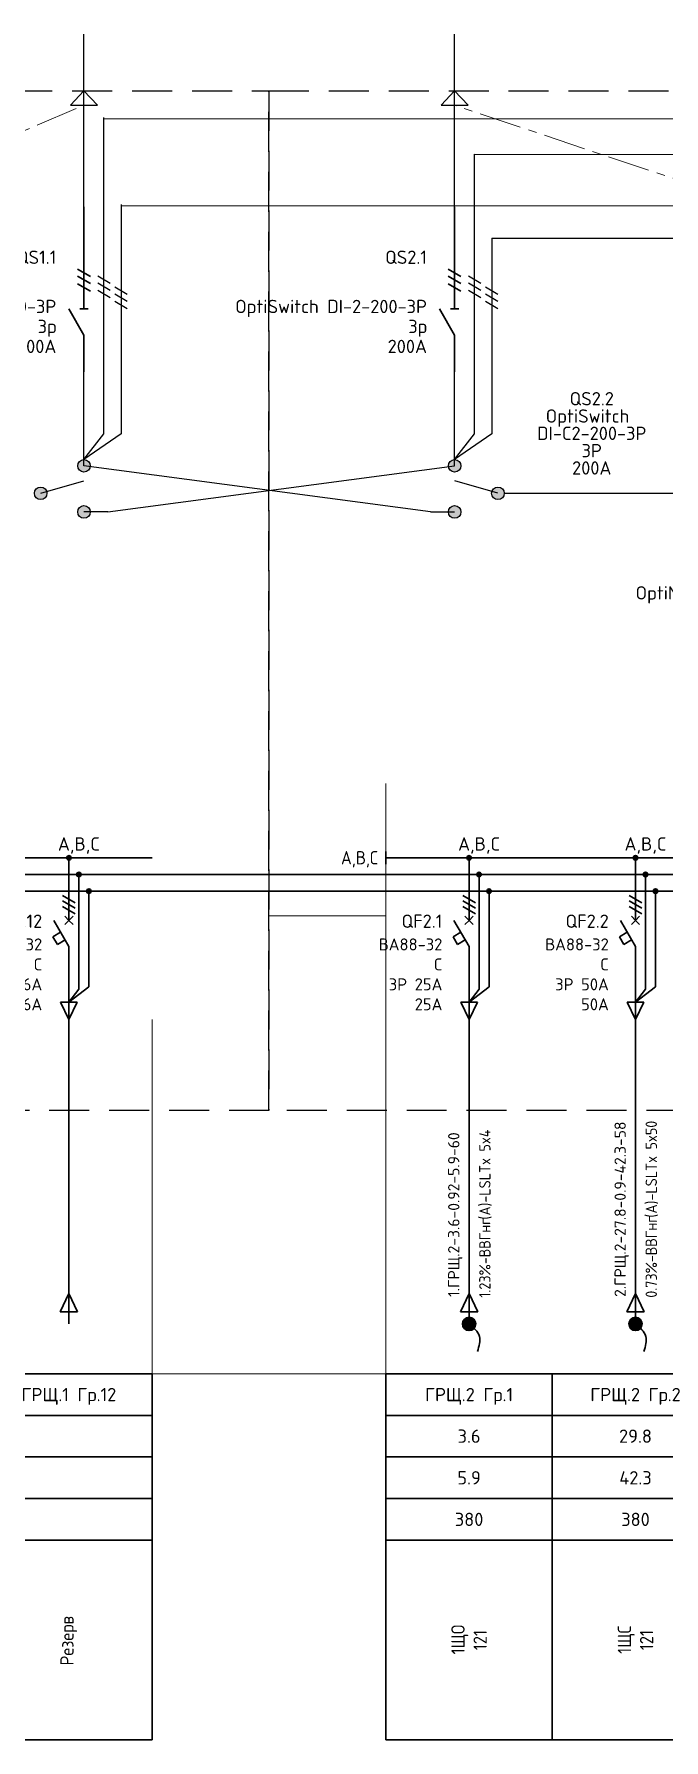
# Model space of a CAD drawing. Header units: millimetres. Extents: x -4379 to 694, y -18291 to 2656.
# Drawn here: x -2580.2 to -2485.6, y -1529.5 to -1273.2 of the extents above; entities that cross this region are included whole.
import ezdxf
from ezdxf.enums import TextEntityAlignment as Align

# ---------------------------------------------------------------- set-up
doc = ezdxf.new("R2010")
doc.units = ezdxf.units.MM
for name, pattern in [('ACAD_ISO016W100', [9, 6, -3]), ('ACAD_ISO03W100', [30, 12, -18]), ('CENTER', [50.8, 31.75, -6.35, 6.35, -6.35])]:
    doc.linetypes.add(name, pattern=pattern)
for name, color, linetype in [('DR', 7, 'Continuous'), ('TEXT', 7, 'Continuous'), ('Автомат защитный', 7, 'Continuous'), ('Принципиальная схема КТП -для ОДНОЛИНЕЙКИ', 7, 'Continuous'), ('ПРОВОДНИКИ', 7, 'Continuous'), ('Секция1', 7, 'Continuous'), ('Секция2', 7, 'Continuous'), ('Схема', 7, 'Continuous')]:
    doc.layers.add(name, color=color, linetype=linetype)
for name, color, linetype, lineweight in [('EL_TX', 7, 'Continuous', 25), ('ЭС АВ', 7, 'Continuous', 18), ('ЭС рамка', 7, 'Continuous', 18)]:
    doc.layers.add(name, color=color, linetype=linetype, lineweight=lineweight)
doc.styles.add('SLD_Style', font='isocpeur.ttf', dxfattribs={"width": 0.9})
doc.styles.get("Standard").update_dxf_attribs({"font": 'isocpeur.ttf'})

# ---------------------------------------------------------------- blocks, each defined once
blk = doc.blocks.new('Крест')
h = blk.add_hatch(color=256)
h.paths.add_polyline_path([(-26.89, 4.13, 1), (-28.78, 4.13, 1)])
h.paths.add_polyline_path([(-33.4, 0, 1), (-35.28, 0, 1)])
h.paths.add_polyline_path([(-26.89, -2.8, 1), (-28.78, -2.8, 1)])
h = blk.add_hatch(color=256)
h.paths.add_polyline_path([(28.78, 4.13, 1), (26.89, 4.13, 1)])
h.paths.add_polyline_path([(35.28, 0, 1), (33.4, 0, 1)])
h.paths.add_polyline_path([(28.78, -2.8, 1), (26.89, -2.8, 1)])
for p, q in [((24.24, -2.8), (-27.84, 4.13)), ((-24.24, -2.8), (27.84, 4.13)), ((-34.34, 0), (-27.85, 1.88)), ((34.34, 0), (27.89, 1.88, -0.04)), ((-24.24, -2.8), (-27.84, -2.8)), ((24.24, -2.8), (27.84, -2.8))]:
    blk.add_line(p, q)
for centre in [(-34.34, 0), (34.34, 0), (-27.84, -2.8), (27.84, -2.8)]:
    blk.add_circle(centre, 0.942)
at = {"layer": 'DR'}
for centre in [(-27.84, 4.13), (27.84, 4.13)]:
    blk.add_circle(centre, 0.942, dxfattribs=at)
blk = doc.blocks.new('*U49')
at = {"lineweight": 30}
blk.add_line((-1.49, 52.45), (-1.49, 47.65), dxfattribs=at)
at = {"layer": 'Автомат защитный', "lineweight": 30}
for p, q in [((-2.44, 43.1), (-0.53, 41.99)), ((-2.44, 42.05), (-0.53, 40.94)), ((-2.44, 40.92), (-0.53, 39.81)), ((-1.49, 33.21), (-3.76, 37.16))]:
    blk.add_line(p, q, dxfattribs=at)
at = {"layer": 'ЭС АВ', "color": 7, "linetype": 'Continuous', "lineweight": 30}
for p, q in [((-1.49, 47.65), (-1.49, 37.16)), ((-1.49, 37.79), (-1.49, 37.17)), ((-1.49, 33.21), (-1.49, 27.7))]:
    blk.add_line(p, q, dxfattribs=at)
blk.add_lwpolyline([(-2.12, 37.17), (-0.85, 37.17)], dxfattribs=at)
at = {"layer": 'Автомат защитный', "style": 'SLD_Style'}
for tag, p in [('NUMBER', (-5.64, 44.9)), ('SWITCHTYPE', (-5.64, 41.88)), ('SWITCHNOMINALCURRENT', (-5.64, 39.02)), ('SWITCHRELEASECURRENT', (-5.64, 36.02)), ('RCDTYPE', (-5.64, 33.02)), ('RCDSETPOINT', (-5.64, 30.02))]:
    blk.add_attdef(tag, text='', height=2, dxfattribs=at).set_placement(p, align=Align.MIDDLE_RIGHT)
blk = doc.blocks.new('*U50')
at = {"lineweight": 30}
blk.add_line((-1.49, 52.45), (-1.49, 47.65), dxfattribs=at)
at = {"layer": 'Автомат защитный', "lineweight": 30}
for p, q in [((-2.44, 42.77), (-0.53, 41.66)), ((-2.44, 41.87), (-0.53, 40.76)), ((-2.44, 40.92), (-0.53, 39.81)), ((-1.49, 33.21), (-3.76, 37.16)), ((-3.89, 34.7), (-2.73, 35.37)), ((-3.22, 33.55), (-3.89, 34.7)), ((-2.07, 34.21), (-3.22, 33.55))]:
    blk.add_line(p, q, dxfattribs=at)
at = {"layer": 'ЭС АВ', "color": 7, "linetype": 'Continuous', "lineweight": 30}
for p, q in [((-1.49, 47.65), (-1.49, 37.16)), ((-1.49, 37.79), (-1.49, 37.17)), ((-1.49, 33.21), (-1.49, 27.7))]:
    blk.add_line(p, q, dxfattribs=at)
at = {"layer": 'ЭС АВ', "color": 7, "lineweight": 30}
for q in [(-2.11, 37.78), (-2.11, 36.53), (-0.86, 37.78), (-0.86, 36.53)]:
    blk.add_line((-1.49, 37.16), q, dxfattribs=at)
at = {"layer": 'Автомат защитный', "style": 'SLD_Style'}
for tag, p in [('NUMBER', (-5.64, 44.9)), ('SWITCHTYPE', (-5.64, 41.88)), ('SWITCHRELEASE', (-5.64, 38.88)), ('SWITCHNOMINALCURRENT', (-5.64, 35.88)), ('SWITCHRELEASECURRENT', (-5.64, 32.88)), ('RCDTYPE', (-5.64, 29.88)), ('RCDSETPOINT', (-5.64, 26.88))]:
    blk.add_attdef(tag, text='', height=2, dxfattribs=at).set_placement(p, align=Align.MIDDLE_RIGHT)
blk = doc.blocks.new('шина2')
at = {"layer": 'ЭС рамка', "color": 7, "linetype": 'Continuous', "lineweight": 30}
blk.add_line((0, 0.96), (0, -0.96), dxfattribs=at)
at = {"layer": 'Схема', "style": 'SLD_Style', "width": 0.9}
blk.add_text('А,В,С', height=2, dxfattribs=at).set_placement((-3.96, 0.02), align=Align.MIDDLE_CENTER)
blk = doc.blocks.new('A$Cf3aff8ab')
at = {"layer": 'TEXT', "color": 5, "linetype": 'Continuous', "lineweight": 30}
blk.add_line((0, 2.5, -0.01), (35.11, 2.5, -0.01), dxfattribs=at)
at = {"layer": 'TEXT', "color": 94, "linetype": 'Continuous', "lineweight": 30}
blk.add_line((0, 0, -0.01), (35.11, 0, -0.01), dxfattribs=at)
at = {"color": 0}
blk.add_blockref('шина2', (35.11, 5), dxfattribs=at)
blk = doc.blocks.new('*U58')
h = blk.add_hatch(color=256)
h.dxf.hatch_style = 1
edge = h.paths.add_edge_path()
edge.add_ellipse((12.5, 132.5), major_axis=(0, 0.333), ratio=1, start_angle=0, end_angle=360)
h = blk.add_hatch(color=256)
h.dxf.hatch_style = 1
edge = h.paths.add_edge_path()
edge.add_ellipse((14, 130), major_axis=(0, 0.333), ratio=1, start_angle=0, end_angle=360)
h = blk.add_hatch(color=256)
h.dxf.hatch_style = 1
edge = h.paths.add_edge_path()
edge.add_ellipse((15.5, 127.5), major_axis=(0, 0.333), ratio=1, start_angle=0, end_angle=360)
at = {"lineweight": 30}
for p, q in [((14, 129.67), (14, 123.11)), ((15.5, 127.17), (15.5, 113.13)), ((14, 123.11), (14, 112.8)), ((0, 55), (25, 55)), ((0, 55), (0, 0)), ((25, 55), (25, 0)), ((0, 48.75), (25, 48.75)), ((0, 42.5), (25, 42.5)), ((0, 36.25), (25, 36.25))]:
    blk.add_line(p, q, dxfattribs=at)
at = {"layer": 'Автомат защитный', "lineweight": 30}
for p, q in [((12.5, 123.11), (12.5, 132.17)), ((11.54, 126.87), (13.46, 125.76)), ((11.54, 126.04), (13.46, 124.93)), ((12.5, 119.17), (10.22, 123.11)), ((11.54, 125.2), (13.46, 124.09)), ((10.1, 120.66), (11.26, 121.32)), ((10.77, 119.5), (10.1, 120.66)), ((11.92, 120.17), (10.77, 119.5)), ((12.5, 108.54), (12.5, 119.17))]:
    blk.add_line(p, q, dxfattribs=at)
blk.add_ellipse((12.5, 132.5), major_axis=(0, 0.333), ratio=1, start_param=-1.570796, end_param=4.712389, dxfattribs=at)
at = {"layer": 'Принципиальная схема КТП -для ОДНОЛИНЕЙКИ', "lineweight": 30}
for p, q in [((12.5, 108.54), (12.5, 99.73)), ((11.19, 64.32), (12.5, 67.06)), ((12.5, 67.06), (13.81, 64.32)), ((13.81, 64.32), (11.19, 64.32)), ((12.5, 64.32), (12.5, 62.5))]:
    blk.add_line(p, q, dxfattribs=at)
at = {"layer": 'ПРОВОДНИКИ', "lineweight": 30}
for p, q in [((12.5, 110.81), (15.5, 113.13)), ((12.5, 110.81), (14, 112.8)), ((13.75, 110.81), (11.25, 110.81)), ((11.25, 110.81), (12.5, 108.2)), ((12.5, 108.2), (13.75, 110.81)), ((11.19, 64.31), (12.5, 67.06)), ((12.5, 67.06), (13.81, 64.31)), ((13.81, 64.31), (11.19, 64.31))]:
    blk.add_line(p, q, dxfattribs=at)
at = {"layer": 'ПРОВОДНИКИ', "lineweight": 30, "ltscale": 100}
blk.add_line((12.5, 99.73), (12.5, 64.32), dxfattribs=at)
at = {"layer": 'ПРОВОДНИКИ', "color": 7, "linetype": 'Continuous', "lineweight": 30}
for centre in [(14, 130), (15.5, 127.5), (15.5, 127.5)]:
    blk.add_ellipse(centre, major_axis=(0, 0.333), ratio=1, start_param=-1.570796, end_param=4.712389, dxfattribs=at)
at = {"layer": 'ЭС АВ', "color": 7, "lineweight": 30}
for q in [(11.88, 123.74), (11.88, 122.49), (13.12, 123.74), (13.12, 122.49)]:
    blk.add_line((12.5, 123.11), q, dxfattribs=at)
at = {"layer": 'ЭС рамка', "color": 7, "linetype": 'Continuous', "lineweight": 30}
for p, q in [((0, 132.5), (12.17, 132.5)), ((12.83, 132.5), (25, 132.5))]:
    blk.add_line(p, q, dxfattribs=at)
at = {"layer": 'ЭС рамка', "color": 5, "linetype": 'Continuous', "lineweight": 30}
for p, q in [((0, 130), (13.67, 130)), ((14.33, 130), (25, 130))]:
    blk.add_line(p, q, dxfattribs=at)
at = {"layer": 'ЭС рамка', "color": 94, "linetype": 'Continuous', "lineweight": 30}
for p, q in [((0, 127.5), (15.17, 127.5)), ((15.83, 127.5), (25, 127.5))]:
    blk.add_line(p, q, dxfattribs=at)
at = {"layer": 'ЭС рамка', "lineweight": 30}
for p, q in [((25, 30), (0, 30)), ((25, 0), (0, 0))]:
    blk.add_line(p, q, dxfattribs=at)
at = {"style": 'SLD_Style'}
for tag, p in [('LABEL', (12.5, 51.88)), ('INSTALLEDPOWER', (12.5, 45.63)), ('CURRENT', (12.5, 39.37)), ('VOLTAGE', (12.5, 33.13))]:
    blk.add_attdef(tag, text='', height=2, dxfattribs=at).set_placement(p, align=Align.MIDDLE_CENTER)
blk.add_attdef('TEXT', text='', height=2, rotation=90, dxfattribs=at).set_placement((12.5, 15), align=Align.MIDDLE_CENTER)
at = {"layer": 'Автомат защитный', "style": 'SLD_Style'}
blk.add_attdef('PHASE', text='', height=2, dxfattribs=at).set_placement((14, 134.59), align=Align.MIDDLE_CENTER)
for tag, height, p in [('NUMBER', 2, (8.49, 122.99)), ('SWITCHTYPE', 1.8, (8.49, 119.5)), ('SWITCHRELEASE', 1.8, (8.49, 116.5)), ('SWITCHNOMINALCURRENT', 1.8, (8.49, 113.5)), ('SWITCHRELEASECURRENT', 1.8, (8.49, 110.5)), ('RCDTYPE', 1.8, (8.49, 107.5)), ('RCDSETPOINT', 1.8, (8.49, 104.5))]:
    blk.add_attdef(tag, text='', height=height, dxfattribs=at).set_placement(p, align=Align.MIDDLE_RIGHT)
blk.add_attdef('LINE_A', text='', height=1.7, rotation=90, dxfattribs=at).set_placement((10.19, 65.45), align=Align.MIDDLE_LEFT)
blk.add_attdef('LINE_B', text='', height=1.7, rotation=90, dxfattribs=at).set_placement((13.85, 65.45), align=Align.TOP_LEFT)
blk = doc.blocks.new('*U21')
at = {"linetype": 'ByBlock', "lineweight": 30}
h = blk.add_hatch(color=256, dxfattribs=at)
h.paths.add_polyline_path([(-0.4, 0.9, -0.414214), (0.92, 0.37), (0, -0.02)])
h.paths.add_polyline_path([(0.92, 0.37, -0.101228), (1, -0.02, -0.30039), (0.39, -0.94), (0, -0.02)])
h.paths.add_polyline_path([(-0.4, 0.9), (0.39, -0.94, -0.538), (-1, -0.02, -0.30039)])
blk.add_circle((0, -0.02), 1, dxfattribs=at)
blk.add_spline([(0, 0), (1.55, -1.88), (1.27, -4.16)], degree=3, dxfattribs=at)

msp = doc.modelspace()

# ---------------------------------------------------------------- linework, layer by layer
at = {"layer": 'Defpoints', "color": 6, "lineweight": 0, "ltscale": 100, "elevation": -0.006}
for points in [[(-2562.445, -1421.261), (-2562.445, -1474.464), (-2527.332, -1474.464), (-2527.332, -1385.77)], [(-2527.332, -1401.964), (-2527.332, -1405.649), (-2544.889, -1405.649), (-2544.889, -1405.649), (-2544.889, -1389.859)]]:
    msp.add_lwpolyline(points, dxfattribs=at)
at = {"layer": 'EL_TX'}
for p, q in [((-2572.679, -1281.729, -0.033), (-2574.712, -1283.905, -0.033)), ((-2572.679, -1281.729, -0.033), (-2570.646, -1283.905, -0.033)), ((-2517.006, -1281.729, -0.006), (-2519.039, -1283.905, -0.006)), ((-2517.006, -1281.729, -0.006), (-2514.973, -1283.905, -0.006)), ((-2574.712, -1283.905, -0.033), (-2570.646, -1283.905, -0.033)), ((-2519.039, -1283.905, -0.006), (-2514.973, -1283.905, -0.006))]:
    msp.add_line(p, q, dxfattribs=at)
at = {"layer": 'EL_TX', "color": 7, "linetype": 'CENTER', "lineweight": 20, "ltscale": 0.2}
for p, q in [((-2663.91, -1322.572, -0.08), (-2572.679, -1283.905, -0.033)), ((-2401.115, -1322.572, -0.092), (-2517.058, -1283.905, -0.023))]:
    msp.add_line(p, q, dxfattribs=at)
at = {"layer": 'EL_TX', "linetype": 'ACAD_ISO03W100'}
for p, q in [((-2570.612, -1309.511, 0.01), (-2568.748, -1310.618, 0.01)), ((-2570.612, -1310.561, 0.01), (-2568.748, -1311.668, 0.01)), ((-2570.612, -1311.695, 0.01), (-2568.748, -1312.802, 0.01)), ((-2568.041, -1311.165, -0.006), (-2566.177, -1312.271, -0.006)), ((-2514.939, -1309.511, 0.01), (-2513.075, -1310.618, 0.01)), ((-2514.939, -1310.561, 0.01), (-2513.075, -1311.668, 0.01)), ((-2514.939, -1311.695, 0.01), (-2513.075, -1312.802, 0.01)), ((-2512.368, -1311.165, -0.006), (-2510.504, -1312.271, -0.006)), ((-2568.041, -1312.214, -0.006), (-2566.177, -1313.321, -0.006)), ((-2568.041, -1313.348, -0.006), (-2566.177, -1314.455, -0.006)), ((-2512.368, -1312.214, -0.006), (-2510.504, -1313.321, -0.006)), ((-2512.368, -1313.348, -0.006), (-2510.504, -1314.455, -0.006))]:
    msp.add_line(p, q, dxfattribs=at)
at = {"layer": 'EL_TX', "color": 0, "ltscale": 0.2}
for points, elevation in [([(-2572.679, -1306.194), (-2572.679, -1273.216)], -0.006), ([(-2517.006, -1306.194), (-2517.006, -1273.216)], -0.006), ([(-2572.679, -1301.584), (-2572.679, -1277.883)], -0.006), ([(-2517.006, -1299.181), (-2517.006, -1277.883)], -0.006), ([(-2572.68, -1337.123), (-2569.68, -1333.251), (-2569.68, -1285.734)], 0.01), ([(-2569.68, -1285.92), (-1619.972, -1285.737)], -0.011), ([(-2517.007, -1337.123), (-2514.007, -1333.251), (-2514.007, -1291.276)], 0.01), ([(-2514.007, -1291.276), (-1670.962, -1291.28)], -0.004), ([(-2567.112, -1298.801), (-2567.109, -1333.253), (-2572.679, -1337.123)], -0.006), ([(-2511.436, -1303.864), (-2511.436, -1333.253), (-2517.006, -1337.123)], -0.006), ([(-2572.679, -1338.065), (-2572.679, -1323.228)], -0.006), ([(-2517.006, -1338.065), (-2517.006, -1323.228)], -0.006), ([(-2451.046, -1342.205), (-2509.471, -1342.205)], -0.006)]:
    msp.add_lwpolyline(points, dxfattribs=dict(at, elevation=elevation))
at = {"layer": 'EL_TX', "color": 7, "linetype": 'ACAD_ISO016W100'}
for points in [[(-2544.889, -1434.905), (-2862.445, -1434.905), (-2862.445, -1281.729), (-2544.889, -1281.729)], [(-2176.203, -1434.905), (-2544.889, -1434.905), (-2544.889, -1281.729), (-2176.203, -1281.729)]]:
    msp.add_lwpolyline(points, close=True, dxfattribs=at)
at = {"layer": 'EL_TX', "color": 0, "ltscale": 0.2}
for points in [[(-2567.112, -1298.988), (-2084.945, -1298.742)], [(-2511.436, -1303.864), (-2135.934, -1303.864)]]:
    msp.add_lwpolyline(points, dxfattribs=at)

# ---------------------------------------------------------------- block references
at = {"layer": 'EL_TX', "lineweight": 0}
ref = msp.add_blockref('*U49', (-2571.191, -1351.635, -0.006), dxfattribs=at)
ref.add_attrib('NUMBER', 'QS1.1', dxfattribs={"layer": 'Автомат защитный', "height": 2, "style": 'SLD_Style'}).set_placement((-2576.829, -1306.735, -0.006), align=Align.MIDDLE_RIGHT)
ref.add_attrib('SWITCHTYPE', 'OptiSwitch DI-2-200-3P', dxfattribs={"layer": 'Автомат защитный', "height": 2, "style": 'SLD_Style'}).set_placement((-2576.829, -1314.128, -0.006), align=Align.MIDDLE_RIGHT)
ref.add_attrib('SWITCHRELEASE', '3р', dxfattribs={"layer": 'Автомат защитный', "height": 2, "style": 'SLD_Style'}).set_placement((-2576.829, -1317.128, -0.006), align=Align.MIDDLE_RIGHT)
ref.add_attrib('SWITCHNOMINALCURRENT', '200A', dxfattribs={"layer": 'Автомат защитный', "height": 2, "style": 'SLD_Style'}).set_placement((-2576.829, -1320.128, -0.006), align=Align.MIDDLE_RIGHT)
ref = msp.add_blockref('*U49', (-2515.519, -1351.635, -0.006), dxfattribs=at)
ref.add_attrib('NUMBER', 'QS2.1', dxfattribs={"layer": 'Автомат защитный', "height": 2, "style": 'SLD_Style'}).set_placement((-2521.156, -1306.735, -0.006), align=Align.MIDDLE_RIGHT)
ref.add_attrib('SWITCHTYPE', 'OptiSwitch DI-2-200-3P', dxfattribs={"layer": 'Автомат защитный', "height": 2, "style": 'SLD_Style'}).set_placement((-2521.156, -1314.128, -0.006), align=Align.MIDDLE_RIGHT)
ref.add_attrib('SWITCHRELEASE', '3р', dxfattribs={"layer": 'Автомат защитный', "height": 2, "style": 'SLD_Style'}).set_placement((-2521.156, -1317.128, -0.006), align=Align.MIDDLE_RIGHT)
ref.add_attrib('SWITCHNOMINALCURRENT', '200A', dxfattribs={"layer": 'Автомат защитный', "height": 2, "style": 'SLD_Style'}).set_placement((-2521.156, -1320.128, -0.006), align=Align.MIDDLE_RIGHT)
at = {"layer": 'EL_TX', "color": 0}
msp.add_blockref('Крест', (-2544.843, -1342.196, -0.006), dxfattribs=at)
at = {"layer": 'EL_TX', "lineweight": 0}
ref = msp.add_blockref('*U50', (-2449.558, -1394.659, -0.006), dxfattribs=at)
ref.add_attrib('NUMBER', 'QF2.1', dxfattribs={"layer": 'Автомат защитный', "height": 2, "style": 'SLD_Style'}).set_placement((-2455.196, -1349.758, -0.006), align=Align.MIDDLE_RIGHT)
ref.add_attrib('SWITCHTYPE', 'OptiMat D250N-TM063-УХЛ3', dxfattribs={"layer": 'Автомат защитный', "height": 2, "style": 'SLD_Style'}).set_placement((-2455.196, -1357.152, -0.006), align=Align.MIDDLE_RIGHT)
ref.add_attrib('SWITCHRELEASE', '3Р', dxfattribs={"layer": 'Автомат защитный', "height": 2, "style": 'SLD_Style'}).set_placement((-2455.196, -1360.152, -0.006), align=Align.MIDDLE_RIGHT)
ref.add_attrib('SWITCHNOMINALCURRENT', '100А', dxfattribs={"layer": 'Автомат защитный', "height": 2, "style": 'SLD_Style'}).set_placement((-2455.196, -1363.152, -0.006), align=Align.MIDDLE_RIGHT)
at = {"layer": 'EL_TX', "lineweight": 0, "ltscale": 100}
msp.add_blockref('A$Cf3aff8ab', (-2562.445, -1401.964, -0.006), dxfattribs=at)
at = {"layer": 'Секция1', "lineweight": 0}
ref = msp.add_blockref('*U58', (-2587.445, -1529.464, -0.006), dxfattribs=at)
ref.add_attrib('LABEL', 'ГРЩ.1 Гр.12', dxfattribs={"layer": '0', "height": 2, "style": 'SLD_Style'}).set_placement((-2574.945, -1477.589, -0.006), align=Align.MIDDLE_CENTER)
ref.add_attrib('PHASE', 'A,B,C', dxfattribs={"layer": 'Автомат защитный', "height": 2, "style": 'SLD_Style'}).set_placement((-2573.445, -1394.873, -0.006), align=Align.MIDDLE_CENTER)
ref.add_attrib('NUMBER', 'QF1.12', dxfattribs={"layer": 'Автомат защитный', "height": 2, "style": 'SLD_Style'}).set_placement((-2578.956, -1406.477, -0.006), align=Align.MIDDLE_RIGHT)
ref.add_attrib('SWITCHTYPE', 'ВА88-32', dxfattribs={"layer": 'Автомат защитный', "height": 1.8, "style": 'SLD_Style'}).set_placement((-2578.956, -1409.964, -0.006), align=Align.MIDDLE_RIGHT)
ref.add_attrib('SWITCHRELEASE', 'C', dxfattribs={"layer": 'Автомат защитный', "height": 1.8, "style": 'SLD_Style'}).set_placement((-2578.956, -1412.964, -0.006), align=Align.MIDDLE_RIGHT)
ref.add_attrib('SWITCHNOMINALCURRENT', '3Р 16А', dxfattribs={"layer": 'Автомат защитный', "height": 1.8, "style": 'SLD_Style'}).set_placement((-2578.956, -1415.964, -0.006), align=Align.MIDDLE_RIGHT)
ref.add_attrib('SWITCHRELEASECURRENT', '16А', dxfattribs={"layer": 'Автомат защитный', "height": 1.8, "style": 'SLD_Style'}).set_placement((-2578.956, -1418.964, -0.006), align=Align.MIDDLE_RIGHT)
ref.add_attrib('TEXT_001', 'Резерв', (-2574.245, -1518.289, -0.006), dxfattribs={"layer": '0', "height": 2, "rotation": 90, "style": 'SLD_Style', "width": 0.9})
at = {"layer": 'Секция2', "lineweight": 0}
ref = msp.add_blockref('*U58', (-2527.332, -1529.464, -0.006), dxfattribs=at)
ref.add_attrib('LABEL', 'ГРЩ.2 Гр.1', dxfattribs={"layer": '0', "height": 2, "style": 'SLD_Style'}).set_placement((-2514.832, -1477.589, -0.006), align=Align.MIDDLE_CENTER)
ref.add_attrib('INSTALLEDPOWER', '3.6', dxfattribs={"layer": '0', "height": 2, "style": 'SLD_Style'}).set_placement((-2514.832, -1483.839, -0.006), align=Align.MIDDLE_CENTER)
ref.add_attrib('CURRENT', '5.9', dxfattribs={"layer": '0', "height": 2, "style": 'SLD_Style'}).set_placement((-2514.832, -1490.089, -0.006), align=Align.MIDDLE_CENTER)
ref.add_attrib('VOLTAGE', '380', dxfattribs={"layer": '0', "height": 2, "style": 'SLD_Style'}).set_placement((-2514.832, -1496.339, -0.006), align=Align.MIDDLE_CENTER)
ref.add_attrib('LINE_A', ' 1.ГРЩ.2-3.6-0.92-5.9-60', dxfattribs={"layer": 'Автомат защитный', "height": 1.7, "rotation": 90, "style": 'SLD_Style'}).set_placement((-2517.138, -1464.012, -0.006), align=Align.MIDDLE_LEFT)
ref.add_attrib('LINE_B_001', ' 1.23%%%-', (-2511.612, -1464.012, -0.006), dxfattribs={"layer": 'Автомат защитный', "height": 1.7, "rotation": 90, "style": 'SLD_Style', "width": 0.9})
ref.add_attrib('PHASE', 'A,B,C', dxfattribs={"layer": 'Автомат защитный', "height": 2, "style": 'SLD_Style'}).set_placement((-2513.332, -1394.873, -0.006), align=Align.MIDDLE_CENTER)
ref.add_attrib('NUMBER', 'QF2.1', dxfattribs={"layer": 'Автомат защитный', "height": 2, "style": 'SLD_Style'}).set_placement((-2518.843, -1406.477, -0.006), align=Align.MIDDLE_RIGHT)
ref.add_attrib('SWITCHTYPE', 'ВА88-32', dxfattribs={"layer": 'Автомат защитный', "height": 1.8, "style": 'SLD_Style'}).set_placement((-2518.843, -1409.964, -0.006), align=Align.MIDDLE_RIGHT)
ref.add_attrib('SWITCHRELEASE', 'C', dxfattribs={"layer": 'Автомат защитный', "height": 1.8, "style": 'SLD_Style'}).set_placement((-2518.843, -1412.964, -0.006), align=Align.MIDDLE_RIGHT)
ref.add_attrib('SWITCHNOMINALCURRENT', '3Р 25А', dxfattribs={"layer": 'Автомат защитный', "height": 1.8, "style": 'SLD_Style'}).set_placement((-2518.843, -1415.964, -0.006), align=Align.MIDDLE_RIGHT)
ref.add_attrib('SWITCHRELEASECURRENT', '25А', dxfattribs={"layer": 'Автомат защитный', "height": 1.8, "style": 'SLD_Style'}).set_placement((-2518.843, -1418.964, -0.006), align=Align.MIDDLE_RIGHT)
ref.add_attrib('TEXT_001', '1', (-2515.499, -1516.624, -0.006), dxfattribs={"layer": '0', "height": 2, "rotation": 90, "style": 'SLD_Style', "width": 0.9})
ref.add_attrib('LINE_B_002', 'ВВГнг', (-2511.612, -1456.974, -0.006), dxfattribs={"layer": 'Автомат защитный', "height": 1.7, "rotation": 90, "style": 'SLD_Style', "width": 0.9})
ref.add_attrib('LINE_B_003', '(', (-2511.612, -1451.313, -0.006), dxfattribs={"layer": 'Автомат защитный', "height": 1.7, "rotation": 90, "style": 'SLD_Style', "width": 0.9})
ref.add_attrib('LINE_B_004', 'А', (-2511.612, -1450.701, -0.006), dxfattribs={"layer": 'Автомат защитный', "height": 1.7, "rotation": 90, "style": 'SLD_Style', "width": 0.9})
ref.add_attrib('LINE_B_005', ')-LSLTx 5x4', (-2511.612, -1449.324, -0.006), dxfattribs={"layer": 'Автомат защитный', "height": 1.7, "rotation": 90, "style": 'SLD_Style', "width": 0.9})
ref.add_attrib('TEXT_002', 'ЩО', (-2515.499, -1515.724, -0.006), dxfattribs={"layer": '0', "height": 2, "rotation": 90, "style": 'SLD_Style', "width": 0.9})
ref.add_attrib('TEXT_003', '121', (-2512.166, -1515.994, -0.006), dxfattribs={"layer": '0', "height": 2, "rotation": 90, "style": 'SLD_Style', "width": 0.9})
ref = msp.add_blockref('*U58', (-2502.332, -1529.464, -0.006), dxfattribs=at)
ref.add_attrib('LABEL', 'ГРЩ.2 Гр.2', dxfattribs={"layer": '0', "height": 2, "style": 'SLD_Style'}).set_placement((-2489.832, -1477.589, -0.006), align=Align.MIDDLE_CENTER)
ref.add_attrib('INSTALLEDPOWER', '29.8', dxfattribs={"layer": '0', "height": 2, "style": 'SLD_Style'}).set_placement((-2489.832, -1483.839, -0.006), align=Align.MIDDLE_CENTER)
ref.add_attrib('CURRENT', '42.3', dxfattribs={"layer": '0', "height": 2, "style": 'SLD_Style'}).set_placement((-2489.832, -1490.089, -0.006), align=Align.MIDDLE_CENTER)
ref.add_attrib('VOLTAGE', '380', dxfattribs={"layer": '0', "height": 2, "style": 'SLD_Style'}).set_placement((-2489.832, -1496.339, -0.006), align=Align.MIDDLE_CENTER)
ref.add_attrib('LINE_A', ' 2.ГРЩ.2-27.8-0.9-42.3-58', dxfattribs={"layer": 'Автомат защитный', "height": 1.7, "rotation": 90, "style": 'SLD_Style'}).set_placement((-2492.138, -1464.012, -0.006), align=Align.MIDDLE_LEFT)
ref.add_attrib('LINE_B_001', ' 0.73%%%-', (-2486.612, -1464.012, -0.006), dxfattribs={"layer": 'Автомат защитный', "height": 1.7, "rotation": 90, "style": 'SLD_Style', "width": 0.9})
ref.add_attrib('PHASE', 'A,B,C', dxfattribs={"layer": 'Автомат защитный', "height": 2, "style": 'SLD_Style'}).set_placement((-2488.332, -1394.873, -0.006), align=Align.MIDDLE_CENTER)
ref.add_attrib('NUMBER', 'QF2.2', dxfattribs={"layer": 'Автомат защитный', "height": 2, "style": 'SLD_Style'}).set_placement((-2493.843, -1406.477, -0.006), align=Align.MIDDLE_RIGHT)
ref.add_attrib('SWITCHTYPE', 'ВА88-32', dxfattribs={"layer": 'Автомат защитный', "height": 1.8, "style": 'SLD_Style'}).set_placement((-2493.843, -1409.964, -0.006), align=Align.MIDDLE_RIGHT)
ref.add_attrib('SWITCHRELEASE', 'C', dxfattribs={"layer": 'Автомат защитный', "height": 1.8, "style": 'SLD_Style'}).set_placement((-2493.843, -1412.964, -0.006), align=Align.MIDDLE_RIGHT)
ref.add_attrib('SWITCHNOMINALCURRENT', '3Р 50А', dxfattribs={"layer": 'Автомат защитный', "height": 1.8, "style": 'SLD_Style'}).set_placement((-2493.843, -1415.964, -0.006), align=Align.MIDDLE_RIGHT)
ref.add_attrib('SWITCHRELEASECURRENT', '50А', dxfattribs={"layer": 'Автомат защитный', "height": 1.8, "style": 'SLD_Style'}).set_placement((-2493.843, -1418.964, -0.006), align=Align.MIDDLE_RIGHT)
ref.add_attrib('TEXT_001', '1', (-2490.499, -1516.534, -0.006), dxfattribs={"layer": '0', "height": 2, "rotation": 90, "style": 'SLD_Style', "width": 0.9})
ref.add_attrib('LINE_B_002', 'ВВГнг', (-2486.612, -1456.668, -0.006), dxfattribs={"layer": 'Автомат защитный', "height": 1.7, "rotation": 90, "style": 'SLD_Style', "width": 0.9})
ref.add_attrib('LINE_B_003', '(', (-2486.612, -1451.007, -0.006), dxfattribs={"layer": 'Автомат защитный', "height": 1.7, "rotation": 90, "style": 'SLD_Style', "width": 0.9})
ref.add_attrib('LINE_B_004', 'А', (-2486.612, -1450.395, -0.006), dxfattribs={"layer": 'Автомат защитный', "height": 1.7, "rotation": 90, "style": 'SLD_Style', "width": 0.9})
ref.add_attrib('LINE_B_005', ')-LSLTx 5x50', (-2486.612, -1449.018, -0.006), dxfattribs={"layer": 'Автомат защитный', "height": 1.7, "rotation": 90, "style": 'SLD_Style', "width": 0.9})
ref.add_attrib('TEXT_002', 'ЩС', (-2490.499, -1515.634, -0.006), dxfattribs={"layer": '0', "height": 2, "rotation": 90, "style": 'SLD_Style', "width": 0.9})
ref.add_attrib('TEXT_003', '121', (-2487.166, -1515.994, -0.006), dxfattribs={"layer": '0', "height": 2, "rotation": 90, "style": 'SLD_Style', "width": 0.9})
for p in [(-2514.832, -1466.964, -0.006), (-2489.832, -1466.964, -0.006)]:
    msp.add_blockref('*U21', p, dxfattribs=at)

# ---------------------------------------------------------------- texts
at = {"layer": 'EL_TX', "transparency": 33554687, "insert": (-2496.404, -1333.191, 0.05), "char_height": 2, "width": 24.8117, "attachment_point": 5, "line_spacing_factor": 0.78}
msp.add_mtext('QS2.2\\P{\\C250;\\c2105123;OptiSwitch \\H1.36667x; \\H0.73171x;DI-C2-200-3P\\H1.352x; \\H0.73964x;\\P3P} {\\H1.35259x; }\\P200A{\\H1.35256x; }', dxfattribs=at)

doc.saveas('drawing.dxf')
